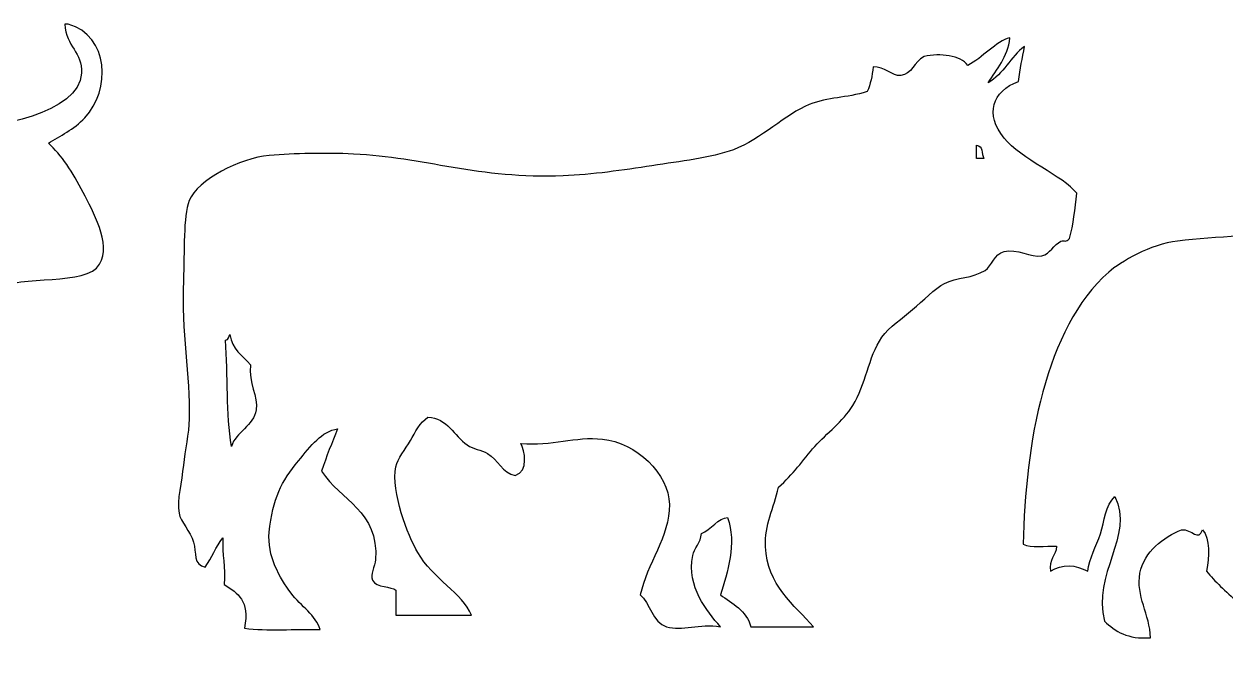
# Model space of a CAD drawing. Header units: centimetres. Extents: x -66 to 65, y -66 to 66.
# Drawn here: x -28.48 to -18.98, y 32.07 to 37.09 of the extents above; entities that cross this region are included whole.
import ezdxf

# ---------------------------------------------------------------- set-up
doc = ezdxf.new("R2010")
doc.units = ezdxf.units.CM
doc.header["$MEASUREMENT"] = 0
doc.layers.add('Layer 1', color=7, linetype='Continuous')

msp = doc.modelspace()

# ---------------------------------------------------------------- linework, layer by layer
at = {"layer": 'Layer 1'}
for points, knots in [([(-28.1594, 37.09008), (-28.1507, 37.09008), (-28.14199, 37.09008), (-28.13329, 37.09008), (-28.13329, 37.09008), (-27.80888, 36.99634), (-27.79587, 36.56795), (-28.00277, 36.34811), (-28.00277, 36.34811), (-28.08945, 36.25598), (-28.20015, 36.20537), (-28.28987, 36.14692), (-28.28987, 36.14692), (-28.18742, 36.05617), (-28.09752, 35.91649), (-28.01584, 35.75708), (-28.01584, 35.75708), (-27.9421, 35.61315), (-27.79049, 35.35415), (-27.88537, 35.19116), (-27.88537, 35.19116), (-27.99126, 35.00913), (-28.50738, 35.11853), (-28.70746, 34.98997), (-28.70746, 34.98997), (-28.91301, 34.85792), (-28.88907, 34.57576), (-29.0076, 34.33605), (-29.0076, 34.33605), (-29.08864, 34.17211), (-29.40064, 34.09771), (-29.50351, 33.97135), (-29.50351, 33.97135), (-29.61064, 33.83961), (-29.61276, 33.63014), (-29.75142, 33.49346), (-29.75142, 33.49346), (-29.95814, 33.28968), (-30.28778, 33.21882), (-30.39084, 32.96527), (-30.39084, 32.96527), (-30.50869, 32.67539), (-30.30485, 32.4791), (-30.31252, 32.14787), (-30.31252, 32.14787), (-30.37832, 32.06786), (-30.60647, 32.08797), (-30.67796, 32.14787), (-30.67796, 32.14787), (-30.71696, 32.14202), (-30.72281, 32.109), (-30.76929, 32.09757), (-30.76929, 32.09757), (-30.87078, 32.07257), (-31.05279, 32.10453), (-31.09552, 32.14787), (-31.09552, 32.14787), (-31.18114, 32.23481), (-31.17407, 32.695), (-31.18685, 32.83952), (-31.18685, 32.83952), (-31.2123, 33.12712), (-31.22889, 33.37885), (-31.2521, 33.58152), (-31.2521, 33.58152), (-31.50242, 33.73011), (-31.8612, 33.77419), (-32.16557, 33.87074), (-32.16557, 33.87074), (-32.29194, 33.80594), (-32.28619, 33.61343), (-32.26995, 33.46831), (-32.26995, 33.46831), (-32.24545, 33.24929), (-32.08083, 33.04908), (-32.1003, 32.81442), (-32.1003, 32.81442), (-32.32403, 32.8105), (-32.49511, 32.8557), (-32.53094, 33.06593), (-32.53094, 33.06593), (-32.55298, 33.19539), (-32.52406, 33.37996), (-32.55703, 33.54379), (-32.55703, 33.54379), (-32.59902, 33.75241), (-32.75266, 34.00374), (-32.60923, 34.19773), (-32.60923, 34.19773), (-32.64889, 34.27266), (-32.70337, 34.33341), (-32.75279, 34.39892), (-32.75279, 34.39892), (-33.15371, 34.14815), (-33.1304, 33.48852), (-33.22258, 32.94017), (-33.22258, 32.94017), (-33.38757, 32.9163), (-33.63144, 32.9112), (-33.69235, 33.02817), (-33.69235, 33.02817), (-33.52426, 33.33921), (-33.36032, 33.73318), (-33.41832, 34.2983), (-33.41832, 34.2983), (-33.43004, 34.41271), (-33.47243, 34.50341), (-33.52272, 34.60011), (-33.52272, 34.60011), (-33.92113, 34.3972), (-34.2064, 34.08526), (-34.68414, 33.95879), (-34.68414, 33.95879), (-34.69975, 34.25446), (-34.57923, 34.45605), (-34.34484, 34.57498), (-34.34484, 34.57498), (-34.12965, 34.68415), (-33.73217, 34.69761), (-33.65319, 34.91449), (-33.65319, 34.91449), (-33.61321, 35.02435), (-33.64589, 35.18847), (-33.66626, 35.32952), (-33.66626, 35.32952), (-33.68494, 35.45858), (-33.71121, 35.589), (-33.70539, 35.70679), (-33.70539, 35.70679), (-33.6942, 35.93364), (-33.60543, 36.07623), (-33.58797, 36.29787), (-33.58797, 36.29787), (-33.15395, 36.30359), (-32.79224, 36.29438), (-32.43963, 36.22238), (-32.43963, 36.22238), (-32.07488, 36.14793), (-31.79217, 35.94692), (-31.44787, 35.81995), (-31.44787, 35.81995), (-31.27552, 35.75642), (-31.0616, 35.69888), (-30.86063, 35.71936), (-30.86063, 35.71936), (-30.69566, 35.73616), (-30.5652, 35.83064), (-30.40393, 35.83252), (-30.40393, 35.83252), (-30.17051, 35.83527), (-29.71241, 35.49338), (-29.56875, 35.75706), (-29.56875, 35.75706), (-29.53565, 35.81783), (-29.54504, 35.88332), (-29.54266, 36.00857), (-29.54266, 36.00857), (-29.47307, 36.00857), (-29.40346, 36.00857), (-29.33388, 36.00857), (-29.33388, 36.00857), (-29.40069, 36.09271), (-29.42487, 36.22783), (-29.3991, 36.34811), (-29.3991, 36.34811), (-29.3682, 36.49244), (-29.19852, 36.59602), (-29.17727, 36.71279), (-29.17727, 36.71279), (-29.15229, 36.85011), (-29.22847, 36.89855), (-29.24249, 37.03976), (-29.24249, 37.03976), (-28.89933, 36.97483), (-29.01439, 36.58103), (-29.04678, 36.27265), (-29.04678, 36.27265), (-28.70912, 36.25291), (-28.04766, 36.38698), (-28.0289, 36.70022), (-28.0289, 36.70022), (-28.01878, 36.86954), (-28.15298, 36.90852), (-28.1594, 37.09008)], [0, 0, 0, 0, 0.0212766, 0.0212766, 0.0212766, 0.0212766, 0.0425532, 0.0425532, 0.0425532, 0.0425532, 0.0638298, 0.0638298, 0.0638298, 0.0638298, 0.0851064, 0.0851064, 0.0851064, 0.0851064, 0.106383, 0.106383, 0.106383, 0.106383, 0.1276596, 0.1276596, 0.1276596, 0.1276596, 0.1489362, 0.1489362, 0.1489362, 0.1489362, 0.1702128, 0.1702128, 0.1702128, 0.1702128, 0.1914894, 0.1914894, 0.1914894, 0.1914894, 0.212766, 0.212766, 0.212766, 0.212766, 0.2340426, 0.2340426, 0.2340426, 0.2340426, 0.2553191, 0.2553191, 0.2553191, 0.2553191, 0.2765957, 0.2765957, 0.2765957, 0.2765957, 0.2978723, 0.2978723, 0.2978723, 0.2978723, 0.3191489, 0.3191489, 0.3191489, 0.3191489, 0.3404255, 0.3404255, 0.3404255, 0.3404255, 0.3617021, 0.3617021, 0.3617021, 0.3617021, 0.3829787, 0.3829787, 0.3829787, 0.3829787, 0.4042553, 0.4042553, 0.4042553, 0.4042553, 0.4255319, 0.4255319, 0.4255319, 0.4255319, 0.4468085, 0.4468085, 0.4468085, 0.4468085, 0.4680851, 0.4680851, 0.4680851, 0.4680851, 0.4893617, 0.4893617, 0.4893617, 0.4893617, 0.5106383, 0.5106383, 0.5106383, 0.5106383, 0.5319149, 0.5319149, 0.5319149, 0.5319149, 0.5531915, 0.5531915, 0.5531915, 0.5531915, 0.5744681, 0.5744681, 0.5744681, 0.5744681, 0.5957447, 0.5957447, 0.5957447, 0.5957447, 0.6170213, 0.6170213, 0.6170213, 0.6170213, 0.6382979, 0.6382979, 0.6382979, 0.6382979, 0.6595745, 0.6595745, 0.6595745, 0.6595745, 0.6808511, 0.6808511, 0.6808511, 0.6808511, 0.7021277, 0.7021277, 0.7021277, 0.7021277, 0.7234043, 0.7234043, 0.7234043, 0.7234043, 0.7446809, 0.7446809, 0.7446809, 0.7446809, 0.7659574, 0.7659574, 0.7659574, 0.7659574, 0.787234, 0.787234, 0.787234, 0.787234, 0.8085106, 0.8085106, 0.8085106, 0.8085106, 0.8297872, 0.8297872, 0.8297872, 0.8297872, 0.8510638, 0.8510638, 0.8510638, 0.8510638, 0.8723404, 0.8723404, 0.8723404, 0.8723404, 0.893617, 0.893617, 0.893617, 0.893617, 0.9148936, 0.9148936, 0.9148936, 0.9148936, 0.9361702, 0.9361702, 0.9361702, 0.9361702, 0.9574468, 0.9574468, 0.9574468, 0.9574468, 1, 1, 1, 1]), ([(-20.86267, 36.62526), (-20.74062, 36.69487), (-20.685, 36.83097), (-20.57509, 36.91281), (-20.57509, 36.91281), (-20.58848, 36.81883), (-20.6138, 36.73678), (-20.62113, 36.63674), (-20.62113, 36.63674), (-20.83269, 36.55829), (-20.8887, 36.3757), (-20.73617, 36.18814), (-20.73617, 36.18814), (-20.60036, 36.02119), (-20.2713, 35.88887), (-20.16107, 35.75105), (-20.16107, 35.75105), (-20.17615, 35.62812), (-20.18927, 35.50321), (-20.21854, 35.39447), (-20.21854, 35.39447), (-20.24667, 35.35902), (-20.26029, 35.38248), (-20.28757, 35.37145), (-20.28757, 35.37145), (-20.34348, 35.34885), (-20.37247, 35.26964), (-20.43711, 35.25644), (-20.43711, 35.25644), (-20.52461, 35.23853), (-20.6343, 35.31748), (-20.73617, 35.29094), (-20.73617, 35.29094), (-20.81369, 35.27073), (-20.83192, 35.17569), (-20.88566, 35.1414), (-20.88566, 35.1414), (-20.98525, 35.07793), (-21.10855, 35.08888), (-21.20771, 35.03789), (-21.20771, 35.03789), (-21.28322, 34.99908), (-21.37704, 34.90271), (-21.46076, 34.83085), (-21.46076, 34.83085), (-21.5364, 34.76592), (-21.6483, 34.69208), (-21.70235, 34.6123), (-21.70235, 34.6123), (-21.8117, 34.45077), (-21.82911, 34.23752), (-21.93235, 34.07168), (-21.93235, 34.07168), (-22.01032, 33.94645), (-22.13875, 33.85348), (-22.23141, 33.74963), (-22.23141, 33.74963), (-22.32912, 33.64017), (-22.40376, 33.52473), (-22.51899, 33.42758), (-22.51899, 33.42758), (-22.55712, 33.25872), (-22.62866, 33.12847), (-22.6225, 32.95599), (-22.6225, 32.95599), (-22.61181, 32.65503), (-22.39067, 32.4917), (-22.24293, 32.32337), (-22.24293, 32.32337), (-22.40777, 32.32337), (-22.57268, 32.32337), (-22.73752, 32.32337), (-22.73752, 32.32337), (-22.77245, 32.45331), (-22.885, 32.50562), (-22.97906, 32.57642), (-22.97906, 32.57642), (-22.92149, 32.74866), (-22.84955, 32.98435), (-22.92154, 33.18602), (-22.92154, 33.18602), (-22.99176, 33.18917), (-23.05291, 33.08873), (-23.1286, 33.0595), (-23.1286, 33.0595), (-23.13244, 32.98875), (-23.18747, 32.94131), (-23.19758, 32.88697), (-23.19758, 32.88697), (-23.24497, 32.63252), (-23.08698, 32.44988), (-22.97903, 32.32335), (-22.97903, 32.32335), (-23.14434, 32.34989), (-23.28237, 32.28631), (-23.40464, 32.32335), (-23.40464, 32.32335), (-23.51502, 32.35682), (-23.53765, 32.51062), (-23.61165, 32.5764), (-23.61165, 32.5764), (-23.56096, 32.81524), (-23.3789, 33.03842), (-23.38159, 33.28953), (-23.38159, 33.28953), (-23.38424, 33.53443), (-23.64654, 33.77912), (-23.9107, 33.80713), (-23.9107, 33.80713), (-24.12557, 33.82988), (-24.31165, 33.7499), (-24.55485, 33.77263), (-24.55485, 33.77263), (-24.52715, 33.71903), (-24.49109, 33.54916), (-24.60083, 33.51958), (-24.60083, 33.51958), (-24.70195, 33.53987), (-24.73725, 33.64227), (-24.81938, 33.69211), (-24.81938, 33.69211), (-24.87007, 33.72288), (-24.93101, 33.72696), (-24.98041, 33.76111), (-24.98041, 33.76111), (-25.08169, 33.83122), (-25.13874, 33.97727), (-25.29098, 33.97966), (-25.29098, 33.97966), (-25.35408, 33.94021), (-25.39009, 33.86102), (-25.42901, 33.79562), (-25.42901, 33.79562), (-25.46838, 33.72947), (-25.53127, 33.65306), (-25.54405, 33.58858), (-25.54405, 33.58858), (-25.58347, 33.38903), (-25.44824, 33.04462), (-25.37152, 32.90995), (-25.37152, 32.90995), (-25.25256, 32.70122), (-25.01573, 32.58904), (-24.94596, 32.41539), (-24.94596, 32.41539), (-25.14532, 32.41539), (-25.34469, 32.41539), (-25.54405, 32.41539), (-25.54405, 32.41539), (-25.54405, 32.48056), (-25.54405, 32.54572), (-25.54405, 32.61092), (-25.54405, 32.61092), (-25.5781, 32.64545), (-25.69629, 32.62735), (-25.72807, 32.69143), (-25.72807, 32.69143), (-25.74905, 32.73376), (-25.70894, 32.80049), (-25.70508, 32.85246), (-25.70508, 32.85246), (-25.67603, 33.24119), (-25.98332, 33.31974), (-26.13064, 33.55411), (-26.13064, 33.55411), (-26.09333, 33.67013), (-26.04883, 33.77906), (-26.00414, 33.88767), (-26.00414, 33.88767), (-26.13133, 33.86888), (-26.21456, 33.75644), (-26.31471, 33.63462), (-26.31471, 33.63462), (-26.44856, 33.4718), (-26.51733, 33.3385), (-26.54474, 33.071), (-26.54474, 33.071), (-26.56384, 32.88476), (-26.46264, 32.709), (-26.37221, 32.5879), (-26.37221, 32.5879), (-26.29448, 32.48384), (-26.17425, 32.41341), (-26.14215, 32.30035), (-26.14215, 32.30035), (-26.33794, 32.30776), (-26.56355, 32.28535), (-26.74027, 32.31186), (-26.74027, 32.31186), (-26.70058, 32.53223), (-26.78956, 32.58422), (-26.9013, 32.65693), (-26.9013, 32.65693), (-26.89244, 32.79232), (-26.91651, 32.89476), (-26.91281, 33.02499), (-26.91281, 33.02499), (-26.96671, 32.95617), (-26.99843, 32.86521), (-27.05084, 32.79496), (-27.05084, 32.79496), (-27.14654, 32.81115), (-27.11992, 32.90804), (-27.14289, 32.99049), (-27.14289, 32.99049), (-27.16792, 33.0805), (-27.24616, 33.15255), (-27.25793, 33.22055), (-27.25793, 33.22055), (-27.27545, 33.32202), (-27.23708, 33.47317), (-27.2234, 33.60012), (-27.2234, 33.60012), (-27.21049, 33.71987), (-27.18009, 33.84991), (-27.17739, 33.96818), (-27.17739, 33.96818), (-27.16956, 34.31042), (-27.2411, 34.65808), (-27.2234, 35.06088), (-27.2234, 35.06088), (-27.21329, 35.29043), (-27.22655, 35.56811), (-27.17739, 35.6935), (-27.17739, 35.6935), (-27.11355, 35.85625), (-26.77501, 36.0309), (-26.54477, 36.05008), (-26.54477, 36.05008), (-26.3431, 36.06688), (-26.10588, 36.07162), (-25.87768, 36.06159), (-25.87768, 36.06159), (-25.33171, 36.03757), (-24.8798, 35.86011), (-24.22134, 35.88906), (-24.22134, 35.88906), (-23.99253, 35.89911), (-23.74768, 35.93327), (-23.51966, 35.96957), (-23.51966, 35.96957), (-23.29373, 36.00555), (-23.05627, 36.02878), (-22.87556, 36.09609), (-22.87556, 36.09609), (-22.65646, 36.17769), (-22.46046, 36.38001), (-22.27747, 36.45267), (-22.27747, 36.45267), (-22.12147, 36.51456), (-21.99016, 36.50112), (-21.81733, 36.5562), (-21.81733, 36.5562), (-21.79341, 36.61279), (-21.77862, 36.67854), (-21.77135, 36.75173), (-21.77135, 36.75173), (-21.68123, 36.75559), (-21.62205, 36.67622), (-21.5528, 36.68273), (-21.5528, 36.68273), (-21.46578, 36.69088), (-21.44744, 36.79187), (-21.36878, 36.83227), (-21.36878, 36.83227), (-21.24022, 36.86227), (-21.08012, 36.8419), (-21.02368, 36.76327), (-21.02368, 36.76327), (-20.90504, 36.82156), (-20.80138, 36.95427), (-20.69012, 36.98182), (-20.69012, 36.98182), (-20.70763, 36.82293), (-20.79605, 36.735), (-20.86267, 36.62526)], [0, 0, 0, 0, 0.0142857, 0.0142857, 0.0142857, 0.0142857, 0.0285714, 0.0285714, 0.0285714, 0.0285714, 0.0428571, 0.0428571, 0.0428571, 0.0428571, 0.0571429, 0.0571429, 0.0571429, 0.0571429, 0.0714286, 0.0714286, 0.0714286, 0.0714286, 0.0857143, 0.0857143, 0.0857143, 0.0857143, 0.1, 0.1, 0.1, 0.1, 0.1142857, 0.1142857, 0.1142857, 0.1142857, 0.1285714, 0.1285714, 0.1285714, 0.1285714, 0.1428571, 0.1428571, 0.1428571, 0.1428571, 0.1571429, 0.1571429, 0.1571429, 0.1571429, 0.1714286, 0.1714286, 0.1714286, 0.1714286, 0.1857143, 0.1857143, 0.1857143, 0.1857143, 0.2, 0.2, 0.2, 0.2, 0.2142857, 0.2142857, 0.2142857, 0.2142857, 0.2285714, 0.2285714, 0.2285714, 0.2285714, 0.2428571, 0.2428571, 0.2428571, 0.2428571, 0.2571429, 0.2571429, 0.2571429, 0.2571429, 0.2714286, 0.2714286, 0.2714286, 0.2714286, 0.2857143, 0.2857143, 0.2857143, 0.2857143, 0.3, 0.3, 0.3, 0.3, 0.3142857, 0.3142857, 0.3142857, 0.3142857, 0.3285714, 0.3285714, 0.3285714, 0.3285714, 0.3428571, 0.3428571, 0.3428571, 0.3428571, 0.3571429, 0.3571429, 0.3571429, 0.3571429, 0.3714286, 0.3714286, 0.3714286, 0.3714286, 0.3857143, 0.3857143, 0.3857143, 0.3857143, 0.4, 0.4, 0.4, 0.4, 0.4142857, 0.4142857, 0.4142857, 0.4142857, 0.4285714, 0.4285714, 0.4285714, 0.4285714, 0.4428571, 0.4428571, 0.4428571, 0.4428571, 0.4571429, 0.4571429, 0.4571429, 0.4571429, 0.4714286, 0.4714286, 0.4714286, 0.4714286, 0.4857143, 0.4857143, 0.4857143, 0.4857143, 0.5, 0.5, 0.5, 0.5, 0.5142857, 0.5142857, 0.5142857, 0.5142857, 0.5285714, 0.5285714, 0.5285714, 0.5285714, 0.5428571, 0.5428571, 0.5428571, 0.5428571, 0.5571429, 0.5571429, 0.5571429, 0.5571429, 0.5714286, 0.5714286, 0.5714286, 0.5714286, 0.5857143, 0.5857143, 0.5857143, 0.5857143, 0.6, 0.6, 0.6, 0.6, 0.6142857, 0.6142857, 0.6142857, 0.6142857, 0.6285714, 0.6285714, 0.6285714, 0.6285714, 0.6428571, 0.6428571, 0.6428571, 0.6428571, 0.6571429, 0.6571429, 0.6571429, 0.6571429, 0.6714286, 0.6714286, 0.6714286, 0.6714286, 0.6857143, 0.6857143, 0.6857143, 0.6857143, 0.7, 0.7, 0.7, 0.7, 0.7142857, 0.7142857, 0.7142857, 0.7142857, 0.7285714, 0.7285714, 0.7285714, 0.7285714, 0.7428571, 0.7428571, 0.7428571, 0.7428571, 0.7571429, 0.7571429, 0.7571429, 0.7571429, 0.7714286, 0.7714286, 0.7714286, 0.7714286, 0.7857143, 0.7857143, 0.7857143, 0.7857143, 0.8, 0.8, 0.8, 0.8, 0.8142857, 0.8142857, 0.8142857, 0.8142857, 0.8285714, 0.8285714, 0.8285714, 0.8285714, 0.8428571, 0.8428571, 0.8428571, 0.8428571, 0.8571429, 0.8571429, 0.8571429, 0.8571429, 0.8714286, 0.8714286, 0.8714286, 0.8714286, 0.8857143, 0.8857143, 0.8857143, 0.8857143, 0.9, 0.9, 0.9, 0.9, 0.9142857, 0.9142857, 0.9142857, 0.9142857, 0.9285714, 0.9285714, 0.9285714, 0.9285714, 0.9428571, 0.9428571, 0.9428571, 0.9428571, 0.9571429, 0.9571429, 0.9571429, 0.9571429, 0.9714286, 0.9714286, 0.9714286, 0.9714286, 1, 1, 1, 1]), ([(-14.22668, 35.25892), (-14.20617, 35.03582), (-14.30344, 34.93023), (-14.29256, 34.71679), (-14.29256, 34.71679), (-13.99474, 34.70996), (-14.10071, 35.10591), (-13.81491, 35.11105), (-13.81491, 35.11105), (-13.71572, 34.58445), (-14.32611, 34.41467), (-14.49021, 34.07608), (-14.49021, 34.07608), (-14.54919, 33.95442), (-14.53752, 33.75413), (-14.62197, 33.6818), (-14.62197, 33.6818), (-14.73714, 33.58319), (-14.96905, 33.63346), (-15.06668, 33.71469), (-15.06668, 33.71469), (-15.1501, 33.65548), (-15.26919, 33.6319), (-15.39611, 33.61611), (-15.39611, 33.61611), (-15.42132, 33.73332), (-15.44059, 33.85648), (-15.46199, 33.97753), (-15.46199, 33.97753), (-15.49977, 33.94403), (-15.46792, 33.84108), (-15.47847, 33.78042), (-15.47847, 33.78042), (-15.69355, 33.96404), (-15.83209, 33.70226), (-15.8737, 33.5175), (-15.8737, 33.5175), (-15.97369, 33.46384), (-16.0623, 33.39894), (-16.1867, 33.36968), (-16.1867, 33.36968), (-16.25681, 33.24204), (-16.35447, 33.12573), (-16.36789, 32.97537), (-16.36789, 32.97537), (-16.38604, 32.77164), (-16.21628, 32.60829), (-16.21959, 32.40043), (-16.21959, 32.40043), (-16.6049, 32.4049), (-16.62337, 32.77534), (-16.68081, 33.10684), (-16.68081, 33.10684), (-16.92642, 32.99148), (-16.70772, 32.63969), (-16.71372, 32.40043), (-16.71372, 32.40043), (-16.97452, 32.43467), (-17.083, 32.57857), (-17.07612, 32.79469), (-17.07612, 32.79469), (-17.07313, 32.88729), (-16.99394, 32.97813), (-17.01021, 33.05755), (-17.01021, 33.05755), (-17.03574, 33.18185), (-17.21939, 33.21029), (-17.29019, 33.30398), (-17.29019, 33.30398), (-17.39597, 33.29445), (-17.40875, 33.19217), (-17.48789, 33.15608), (-17.48789, 33.15608), (-17.57126, 33.13864), (-17.57094, 33.20466), (-17.61963, 33.22183), (-17.61963, 33.22183), (-17.69287, 33.18532), (-17.70988, 33.09277), (-17.75142, 33.02464), (-17.75142, 33.02464), (-17.85569, 33.14513), (-18.2005, 33.02575), (-18.22907, 33.22183), (-18.22907, 33.22183), (-18.29762, 33.12057), (-18.41928, 33.17503), (-18.50905, 33.22183), (-18.50905, 33.22183), (-18.61975, 33.10361), (-18.67277, 32.95008), (-18.64081, 32.76183), (-18.64081, 32.76183), (-18.6112, 32.5872), (-18.40668, 32.46899), (-18.42674, 32.28542), (-18.42674, 32.28542), (-18.67942, 32.23592), (-18.75951, 32.39771), (-18.88788, 32.51537), (-18.88788, 32.51537), (-18.98644, 32.60575), (-19.07171, 32.68097), (-19.13495, 32.7618), (-19.13495, 32.7618), (-19.11632, 32.8783), (-19.10545, 33.0145), (-19.16789, 33.09039), (-19.16789, 33.09039), (-19.1975, 32.99165), (-19.25303, 33.09777), (-19.33259, 33.09039), (-19.33259, 33.09039), (-19.47795, 33.03104), (-19.62752, 32.91894), (-19.66202, 32.74537), (-19.66202, 32.74537), (-19.69718, 32.56842), (-19.58225, 32.41715), (-19.57968, 32.2361), (-19.57968, 32.2361), (-19.75904, 32.22147), (-19.85929, 32.28576), (-19.942, 32.36752), (-19.942, 32.36752), (-20.04479, 32.73757), (-19.70554, 33.03935), (-19.85966, 33.3532), (-19.85966, 33.3532), (-19.93737, 33.28351), (-19.94173, 33.15754), (-19.97497, 33.0575), (-19.97497, 33.0575), (-20.00757, 32.95915), (-20.06316, 32.86578), (-20.07379, 32.7618), (-20.07379, 32.7618), (-20.16838, 32.81456), (-20.27725, 32.82244), (-20.37026, 32.7618), (-20.37026, 32.7618), (-20.38235, 32.85597), (-20.32697, 32.88279), (-20.32084, 32.95891), (-20.32084, 32.95891), (-20.4063, 32.96685), (-20.52526, 32.94121), (-20.58442, 32.97531), (-20.58442, 32.97531), (-20.56992, 33.76242), (-20.41271, 34.6851), (-19.9091, 35.12743), (-19.9091, 35.12743), (-19.81663, 35.2086), (-19.57805, 35.34957), (-19.36559, 35.37384), (-19.36559, 35.37384), (-19.04735, 35.41019), (-18.71474, 35.41469), (-18.3938, 35.45599), (-18.3938, 35.45599), (-18.10419, 35.49327), (-17.85945, 35.58291), (-17.60317, 35.71883), (-17.60317, 35.71883), (-17.13285, 35.96836), (-16.55846, 36.27065), (-15.9726, 36.19524), (-15.9726, 36.19524), (-15.46045, 36.12931), (-15.26481, 35.57966), (-14.9679, 35.29171), (-14.9679, 35.29171), (-14.87209, 35.19876), (-14.69588, 35.05311), (-14.49022, 35.0946), (-14.49022, 35.0946), (-14.37689, 35.11747), (-14.36072, 35.24342), (-14.22668, 35.25892)], [0, 0, 0, 0, 0.0217391, 0.0217391, 0.0217391, 0.0217391, 0.0434783, 0.0434783, 0.0434783, 0.0434783, 0.0652174, 0.0652174, 0.0652174, 0.0652174, 0.0869565, 0.0869565, 0.0869565, 0.0869565, 0.1086957, 0.1086957, 0.1086957, 0.1086957, 0.1304348, 0.1304348, 0.1304348, 0.1304348, 0.1521739, 0.1521739, 0.1521739, 0.1521739, 0.173913, 0.173913, 0.173913, 0.173913, 0.1956522, 0.1956522, 0.1956522, 0.1956522, 0.2173913, 0.2173913, 0.2173913, 0.2173913, 0.2391304, 0.2391304, 0.2391304, 0.2391304, 0.2608696, 0.2608696, 0.2608696, 0.2608696, 0.2826087, 0.2826087, 0.2826087, 0.2826087, 0.3043478, 0.3043478, 0.3043478, 0.3043478, 0.326087, 0.326087, 0.326087, 0.326087, 0.3478261, 0.3478261, 0.3478261, 0.3478261, 0.3695652, 0.3695652, 0.3695652, 0.3695652, 0.3913043, 0.3913043, 0.3913043, 0.3913043, 0.4130435, 0.4130435, 0.4130435, 0.4130435, 0.4347826, 0.4347826, 0.4347826, 0.4347826, 0.4565217, 0.4565217, 0.4565217, 0.4565217, 0.4782609, 0.4782609, 0.4782609, 0.4782609, 0.5, 0.5, 0.5, 0.5, 0.5217391, 0.5217391, 0.5217391, 0.5217391, 0.5434783, 0.5434783, 0.5434783, 0.5434783, 0.5652174, 0.5652174, 0.5652174, 0.5652174, 0.5869565, 0.5869565, 0.5869565, 0.5869565, 0.6086957, 0.6086957, 0.6086957, 0.6086957, 0.6304348, 0.6304348, 0.6304348, 0.6304348, 0.6521739, 0.6521739, 0.6521739, 0.6521739, 0.673913, 0.673913, 0.673913, 0.673913, 0.6956522, 0.6956522, 0.6956522, 0.6956522, 0.7173913, 0.7173913, 0.7173913, 0.7173913, 0.7391304, 0.7391304, 0.7391304, 0.7391304, 0.7608696, 0.7608696, 0.7608696, 0.7608696, 0.7826087, 0.7826087, 0.7826087, 0.7826087, 0.8043478, 0.8043478, 0.8043478, 0.8043478, 0.826087, 0.826087, 0.826087, 0.826087, 0.8478261, 0.8478261, 0.8478261, 0.8478261, 0.8695652, 0.8695652, 0.8695652, 0.8695652, 0.8913043, 0.8913043, 0.8913043, 0.8913043, 0.9130435, 0.9130435, 0.9130435, 0.9130435, 0.9347826, 0.9347826, 0.9347826, 0.9347826, 0.9565217, 0.9565217, 0.9565217, 0.9565217, 1, 1, 1, 1]), ([(-20.95469, 36.02714), (-20.93551, 36.02714), (-20.91635, 36.02714), (-20.89717, 36.02714), (-20.89717, 36.02714), (-20.91349, 36.06447), (-20.90199, 36.12967), (-20.95469, 36.13065), (-20.95469, 36.13065), (-20.95469, 36.09617), (-20.95469, 36.06164), (-20.95469, 36.02714)], [0, 0, 0, 0, 0.25, 0.25, 0.25, 0.25, 0.5, 0.5, 0.5, 0.5, 1, 1, 1, 1]), ([(-26.88983, 34.58937), (-26.87218, 34.31177), (-26.88451, 34.00424), (-26.84385, 33.74969), (-26.84385, 33.74969), (-26.80996, 33.86269), (-26.66645, 33.91349), (-26.6483, 34.03724), (-26.6483, 34.03724), (-26.63274, 34.14318), (-26.70852, 34.2506), (-26.69428, 34.39382), (-26.69428, 34.39382), (-26.75283, 34.46949), (-26.84234, 34.51415), (-26.85531, 34.63536), (-26.85531, 34.63536), (-26.86689, 34.62008), (-26.86623, 34.59254), (-26.88983, 34.58937)], [0, 0, 0, 0, 0.1666667, 0.1666667, 0.1666667, 0.1666667, 0.3333333, 0.3333333, 0.3333333, 0.3333333, 0.5, 0.5, 0.5, 0.5, 0.6666667, 0.6666667, 0.6666667, 0.6666667, 1, 1, 1, 1])]:
    msp.add_open_spline(points, degree=3, knots=knots, dxfattribs=at)

doc.saveas('drawing.dxf')
